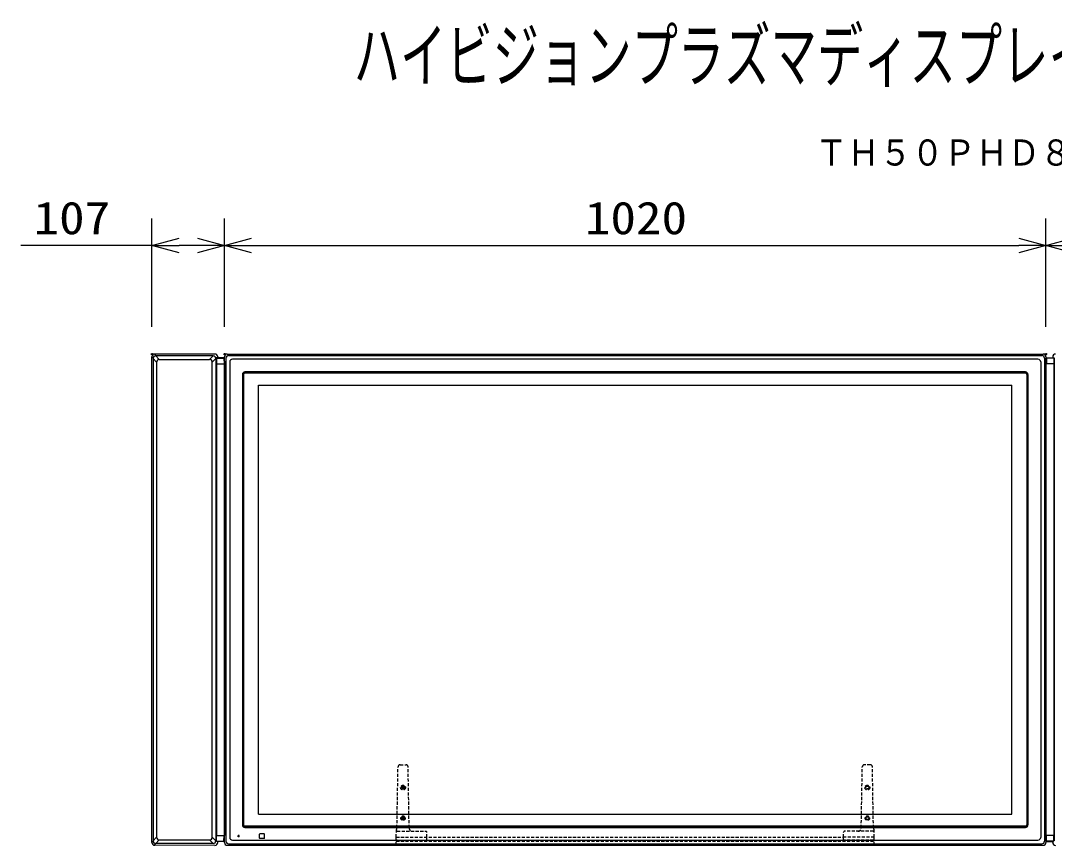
# Model space of a CAD drawing. Units: millimetres, scale not verified. Extents: x -63 to 63, y -57 to 57.
# Drawn here: x -60 to 16.1, y -3.4 to 57.4 of the extents above; entities that cross this region are included whole.
import ezdxf
from ezdxf.enums import TextEntityAlignment as Align

# ---------------------------------------------------------------- set-up
doc = ezdxf.new("R2010")
doc.units = ezdxf.units.MM
doc.header["$LTSCALE"] = 0.190236
doc.header["$PDMODE"] = 32
doc.header["$PDSIZE"] = 0.0951
doc.linetypes.add('DASHED1', pattern=[1.8, 1.2, -0.6])
for name, color, linetype in [('0-0_MOJI1', 2, 'Continuous'), ('0-1_TOUROKU', 3, 'Continuous'), ('0-2_GAIKEI', 1, 'Continuous'), ('0-3_WAKU', 3, 'Continuous'), ('0-4_DEFPOINTS', 7, 'Continuous')]:
    doc.layers.add(name, color=color, linetype=linetype)
doc.styles.add('ＭＳ ゴシック', font='')
doc.styles.get('ＭＳ ゴシック').set_extended_font_data('MS Gothic')

# ---------------------------------------------------------------- blocks, each defined once
blk = doc.blocks.new('_OPEN30')
at = {"layer": '0-2_GAIKEI', "color": 7}
blk.add_line((0, 0), (-1, 0), dxfattribs=at)
blk.add_lwpolyline([(-1, 0.26795), (0, 0), (-1, -0.26795)], dxfattribs=at)

msp = doc.modelspace()

# ---------------------------------------------------------------- linework, layer by layer
at = {"layer": '0-1_TOUROKU'}
for p, q in [((-45.0209, 34.8186), (-45.0209, 42.8186)), ((15.4848, 34.8186), (15.4848, 42.8186)), ((-43.0209, 40.8186), (13.4848, 40.8186))]:
    msp.add_line(p, q, dxfattribs=at)
at = {"layer": '0-2_GAIKEI', "color": 7}
for p, q in [((-45.722, 32.8204), (-50.1671, 32.8173)), ((-44.8209, 32.8188), (15.2848, 32.8188)), ((-50.367, 32.6135), (-50.3671, 32.6135)), ((-50.367, -3.1798), (-50.367, 32.6135)), ((-45.6232, 32.5481), (-45.6232, -3.0466)), ((-45.5859, 32.5481), (-45.5859, 32.5181)), ((-45.5219, 32.6206), (-45.5218, 32.6206)), ((-45.5219, 32.6204), (-45.5219, 32.5481)), ((-45.5218, 32.6206), (-45.5218, 32.6206)), ((-45.0655, 32.5481), (-45.034, 32.5481)), ((-45.034, 32.5481), (-45.0209, 32.0981)), ((-45.0209, -3.1812), (-45.0209, 32.6188)), ((-45.0209, 32.0981), (-45.0209, -2.6606)), ((15.4848, 32.6188), (15.4848, -3.1812)), ((15.4979, 32.5481), (15.4848, 32.0981)), ((15.4848, 32.0981), (15.4848, -2.6606)), ((15.5295, 32.5481), (15.498, 32.5481)), ((15.5295, 32.5481), (15.5478, 32.5481)), ((15.5478, 32.5481), (16.0872, 32.5481)), ((15.9858, 32.6206), (15.9858, 32.6206)), ((15.9858, 32.6206), (15.9858, 32.6206)), ((15.9858, 32.6204), (15.9858, 32.5481)), ((16.0499, 32.5481), (16.0499, 32.5181)), ((16.0872, 32.5481), (16.0872, -3.0466)), ((-45.034, -3.1106), (-45.0209, -2.6605)), ((15.4979, -3.1106), (15.4848, -2.6605)), ((-50.367, -3.1759), (-50.3671, -3.1759)), ((-45.722, -3.3829), (-50.1671, -3.3798)), ((-45.5859, -3.1106), (-45.5859, -3.0805)), ((-45.0839, -3.1106), (-45.5859, -3.1106)), ((-45.5219, -3.1829), (-45.5219, -3.1106)), ((-45.5219, -3.1831), (-45.5218, -3.1831)), ((-45.5218, -3.1831), (-45.5218, -3.1831)), ((-45.0655, -3.1106), (-45.0839, -3.1106)), ((-45.0655, -3.1106), (-45.034, -3.1106)), ((-44.8209, -3.3812), (15.2848, -3.3812)), ((15.5295, -3.1106), (15.498, -3.1106)), ((15.9858, -3.1829), (15.9858, -3.1106)), ((15.9858, -3.1831), (15.9858, -3.1831)), ((15.9858, -3.1831), (15.9858, -3.1831)), ((16.0499, -3.1106), (16.0499, -3.0805))]:
    msp.add_line(p, q, dxfattribs=at)
at = {"layer": '0-2_GAIKEI'}
for p, q in [((-50.2847, 32.4859), (-50.2847, -3.0483)), ((-50.2846, 32.485), (-50.051, 32.2504)), ((-49.851, 32.4503), (-50.0873, 32.6859)), ((-45.8581, 32.684), (-50.0846, 32.6859)), ((-50.0244, 32.2237), (-50.0244, -2.7862)), ((-49.8244, 32.4237), (-46.1187, 32.4237)), ((-45.858, 32.684), (-46.0919, 32.4503)), ((-45.9187, -2.7862), (-45.9187, 32.2237)), ((-45.6582, 32.4842), (-45.8919, 32.2503)), ((-45.6582, 32.484), (-45.6582, -3.0464)), ((-45.6034, 32.5181), (-45.6158, 32.0903)), ((-45.6158, 32.0904), (-45.054, 32.0904)), ((-45.6158, 32.0903), (-45.6158, -2.6528)), ((-45.6033, 32.5181), (-45.0664, 32.5181)), ((-45.0665, 32.5181), (-45.054, 32.0904)), ((-44.9147, 32.5127), (-44.9147, -3.0751)), ((-44.7147, 32.7127), (15.1787, 32.7127)), ((-44.6359, 32.2338), (-44.6359, -2.7962)), ((14.8998, 32.4338), (-44.4359, 32.4338)), ((15.0998, 32.2338), (15.0998, -2.7962)), ((15.3787, 32.5127), (15.3787, -3.0751)), ((15.5304, 32.5181), (15.518, 32.0904)), ((16.0798, 32.0904), (15.518, 32.0904)), ((16.0673, 32.5181), (15.5304, 32.5181)), ((16.0673, 32.5181), (16.0798, 32.0903)), ((16.0798, 32.0903), (16.0798, -2.6528)), ((-43.7009, 31.3188), (-43.7009, -1.8812)), ((-43.6272, 31.3188), (-43.6272, -1.8812)), ((-43.6209, 31.3188), (-43.6209, -1.8812)), ((13.9848, 31.4988), (-43.5209, 31.4988)), ((13.9848, 31.4251), (-43.5209, 31.4251)), ((13.9848, 31.4188), (-43.5209, 31.4188)), ((14.0848, 31.3188), (14.0848, -1.8812)), ((14.0911, 31.3188), (14.0911, -1.8812)), ((14.1648, 31.3188), (14.1648, -1.8812)), ((-42.5209, 30.5188), (12.9848, 30.5188)), ((-42.5209, -1.0812), (-42.5209, 30.5188)), ((12.9848, -1.0812), (12.9848, 30.5188)), ((-42.5209, -1.0812), (12.9848, -1.0812)), ((13.9848, -1.9812), (-43.5209, -1.9812)), ((-43.5209, -1.9875), (13.9848, -1.9875)), ((-43.5209, -2.0612), (13.9848, -2.0612)), ((-50.2846, -3.0474), (-50.051, -2.8128)), ((-49.851, -3.0127), (-50.0873, -3.2484)), ((-49.8244, -2.9862), (-46.1187, -2.9862)), ((-45.858, -3.2464), (-46.0919, -3.0127)), ((-45.6582, -3.0467), (-45.8919, -2.8127)), ((-45.6158, -2.6528), (-45.054, -2.6528)), ((-45.6034, -3.0805), (-45.6158, -2.6528)), ((-45.0665, -3.0806), (-45.054, -2.6528)), ((-44.4359, -2.9962), (14.8998, -2.9962)), ((-43.9309, -2.6662), (-44.0109, -2.6662)), ((-44.0109, -2.7462), (-44.0109, -2.6662)), ((-43.9309, -2.7462), (-44.0109, -2.7462)), ((-43.9309, -2.7462), (-43.9309, -2.6662)), ((-42.4309, -2.8562), (-42.4309, -2.5562)), ((-42.1059, -2.5312), (-42.4059, -2.5312)), ((-42.1059, -2.8812), (-42.4059, -2.8812)), ((-42.0809, -2.8562), (-42.0809, -2.5562)), ((16.0798, -2.6528), (15.518, -2.6528)), ((15.5304, -3.0806), (15.518, -2.6528)), ((16.0673, -3.0805), (16.0798, -2.6528)), ((-45.8581, -3.2464), (-50.0846, -3.2483)), ((-45.6033, -3.0805), (-45.0664, -3.0805)), ((-44.7147, -3.2751), (15.1787, -3.2751)), ((16.0673, -3.0805), (15.5304, -3.0805))]:
    msp.add_line(p, q, dxfattribs=at)
at = {"layer": '0-2_GAIKEI', "linetype": 'DASHED1'}
for p, q in [((-32.3178, -2.1033), (-32.2391, 2.4036)), ((-32.0892, 2.551), (-31.6469, 2.551)), ((-31.4183, -2.1033), (-31.4969, 2.4036)), ((1.8822, -2.1033), (1.9609, 2.4036)), ((2.5531, 2.551), (2.1109, 2.551)), ((2.7818, -2.1033), (2.7031, 2.4036)), ((-32.3687, -2.784), (-32.3591, -2.2367)), ((2.8326, -2.784), (2.8231, -2.2367)), ((-32.368, -2.774), (-30.118, -2.774)), ((-32.368, -2.7812), (0.5814, -2.7812)), ((-32.368, -3.0812), (-32.368, -2.7812)), ((-32.3651, -2.9499), (-32.368, -2.784)), ((-32.3152, -2.999), (-30.1703, -2.999)), ((-32.3119, -2.349), (-30.1742, -2.349)), ((-30.1174, -2.784), (-30.1242, -2.3981)), ((-30.1203, -2.9499), (-30.1174, -2.784)), ((0.5814, -2.784), (0.5881, -2.3981)), ((0.5814, -2.784), (0.5881, -2.3981)), ((0.5843, -2.9499), (0.5814, -2.784)), ((0.5843, -2.9499), (0.5814, -2.784)), ((2.832, -2.774), (0.582, -2.774)), ((2.7791, -2.999), (0.6343, -2.999)), ((2.7759, -2.349), (0.6381, -2.349)), ((2.8291, -2.9499), (2.832, -2.784)), ((2.832, -3.0812), (2.832, -2.7812)), ((-32.368, -3.3812), (-32.368, -3.0812)), ((-32.368, -3.0812), (2.832, -3.0812)), ((-32.368, -3.3812), (2.832, -3.3812)), ((2.832, -3.3812), (2.832, -3.0812))]:
    msp.add_line(p, q, dxfattribs=at)
at = {"layer": '0-2_GAIKEI', "color": 7}
for points in [[(-50.166, 32.8176), (-50.166, 32.8176), (-50.166, 32.8176), (-50.1659, 32.8176), (-50.1659, 32.8176), (-50.1659, 32.8176), (-50.1658, 32.8176), (-50.1658, 32.8176), (-50.1658, 32.8176), (-50.1658, 32.8176), (-50.1657, 32.8176), (-50.1657, 32.8176), (-50.1657, 32.8176), (-50.1657, 32.8176), (-50.1656, 32.8176), (-50.1656, 32.8176), (-50.1656, 32.8176), (-50.1655, 32.8176), (-50.1655, 32.8176), (-50.1655, 32.8176), (-50.1655, 32.8176), (-50.1654, 32.8176), (-50.1654, 32.8176), (-50.1654, 32.8176), (-50.1654, 32.8176), (-50.1653, 32.8175), (-50.1653, 32.8175), (-50.1653, 32.8175), (-50.1652, 32.8175), (-50.1652, 32.8175), (-50.1652, 32.8175), (-50.1652, 32.8175), (-50.1651, 32.8175), (-50.1651, 32.8175), (-50.1651, 32.8175), (-50.1651, 32.8175), (-50.165, 32.8175), (-50.165, 32.8175), (-50.165, 32.8175), (-50.1649, 32.8174)], [(-50.1649, 32.8174), (-50.1649, 32.8174), (-50.1649, 32.8174), (-50.1649, 32.8174), (-50.1648, 32.8174), (-50.1648, 32.8174), (-50.1648, 32.8174), (-50.1648, 32.8174), (-50.1647, 32.8174), (-50.1647, 32.8174), (-50.1647, 32.8174), (-50.1647, 32.8173), (-50.1647, 32.8173)], [(-45.0655, 32.5481), (-45.0839, 32.5481), (-45.6232, 32.5481)], [(-50.166, -3.38), (-50.166, -3.38), (-50.166, -3.38), (-50.1659, -3.38), (-50.1659, -3.38), (-50.1659, -3.38), (-50.1658, -3.38), (-50.1658, -3.38), (-50.1658, -3.38), (-50.1658, -3.38), (-50.1657, -3.38), (-50.1657, -3.38), (-50.1657, -3.38), (-50.1657, -3.38), (-50.1656, -3.38), (-50.1656, -3.38), (-50.1656, -3.38), (-50.1655, -3.38), (-50.1655, -3.38), (-50.1655, -3.38), (-50.1655, -3.38), (-50.1654, -3.38), (-50.1654, -3.38), (-50.1654, -3.38), (-50.1654, -3.38), (-50.1653, -3.38), (-50.1653, -3.38), (-50.1653, -3.38), (-50.1652, -3.38), (-50.1652, -3.3799), (-50.1652, -3.3799), (-50.1652, -3.3799), (-50.1651, -3.3799), (-50.1651, -3.3799), (-50.1651, -3.3799), (-50.1651, -3.3799), (-50.165, -3.3799), (-50.165, -3.3799), (-50.165, -3.3799), (-50.1649, -3.3799)], [(-50.1649, -3.3799), (-50.1649, -3.3799), (-50.1649, -3.3799), (-50.1649, -3.3798), (-50.1648, -3.3798), (-50.1648, -3.3798), (-50.1648, -3.3798), (-50.1648, -3.3798), (-50.1647, -3.3798), (-50.1647, -3.3798), (-50.1647, -3.3798), (-50.1647, -3.3798)], [(15.5295, -3.1106), (15.5478, -3.1106), (16.0499, -3.1106)]]:
    msp.add_lwpolyline(points, dxfattribs=at)
at = {"layer": '0-2_GAIKEI'}
for points in [[(-50.1647, 32.8173), (-50.1638, 32.8154), (-50.1629, 32.8135), (-50.162, 32.8116), (-50.1611, 32.8096), (-50.1602, 32.8077), (-50.1593, 32.8058), (-50.1584, 32.8039), (-50.1575, 32.8019), (-50.1567, 32.8), (-50.1558, 32.7981), (-50.1549, 32.7961), (-50.154, 32.7942), (-50.1531, 32.7923), (-50.1522, 32.7904), (-50.1513, 32.7884), (-50.1504, 32.7865), (-50.1495, 32.7846), (-50.1487, 32.7826), (-50.1478, 32.7807), (-50.1469, 32.7788), (-50.146, 32.7769), (-50.1451, 32.7749), (-50.1442, 32.773), (-50.1433, 32.7711), (-50.1424, 32.7692), (-50.1415, 32.7672), (-50.1407, 32.7653), (-50.1398, 32.7634), (-50.1389, 32.7614), (-50.138, 32.7595), (-50.1371, 32.7576), (-50.1362, 32.7557), (-50.1353, 32.7537), (-50.1344, 32.7518), (-50.1336, 32.7499), (-50.1327, 32.7479), (-50.1318, 32.746), (-50.1309, 32.7441), (-50.13, 32.7422)], [(-50.13, 32.7422), (-50.1291, 32.7402), (-50.1282, 32.7383), (-50.1274, 32.7364), (-50.1265, 32.7344), (-50.1256, 32.7325), (-50.1247, 32.7306), (-50.1238, 32.7287), (-50.1229, 32.7267), (-50.122, 32.7248), (-50.1211, 32.7229), (-50.1203, 32.7209)], [(-50.3566, 32.5932), (-50.3576, 32.5951), (-50.3585, 32.5969), (-50.3595, 32.5988), (-50.3604, 32.6006), (-50.3613, 32.6024), (-50.3623, 32.6043), (-50.3632, 32.6061), (-50.3642, 32.608), (-50.3651, 32.6098), (-50.3661, 32.6117), (-50.367, 32.6135)], [(-50.3198, 32.5213), (-50.3208, 32.5231), (-50.3217, 32.525), (-50.3227, 32.5268), (-50.3236, 32.5287), (-50.3246, 32.5305), (-50.3255, 32.5323), (-50.3264, 32.5342), (-50.3274, 32.536), (-50.3283, 32.5379), (-50.3293, 32.5397), (-50.3302, 32.5416), (-50.3312, 32.5434), (-50.3321, 32.5453), (-50.3331, 32.5471), (-50.334, 32.5489), (-50.3349, 32.5508), (-50.3359, 32.5526), (-50.3368, 32.5545), (-50.3378, 32.5563), (-50.3387, 32.5582), (-50.3397, 32.56), (-50.3406, 32.5619), (-50.3415, 32.5637), (-50.3425, 32.5655), (-50.3434, 32.5674), (-50.3444, 32.5692), (-50.3453, 32.5711), (-50.3463, 32.5729), (-50.3472, 32.5748), (-50.3481, 32.5766), (-50.3491, 32.5785), (-50.35, 32.5803), (-50.351, 32.5822), (-50.3519, 32.584), (-50.3529, 32.5858), (-50.3538, 32.5877), (-50.3547, 32.5895), (-50.3557, 32.5914), (-50.3566, 32.5932)], [(-50.3566, -3.1556), (-50.3576, -3.1575), (-50.3585, -3.1593), (-50.3595, -3.1612), (-50.3604, -3.163), (-50.3613, -3.1649), (-50.3623, -3.1667), (-50.3632, -3.1686), (-50.3642, -3.1704), (-50.3651, -3.1723), (-50.3661, -3.1741), (-50.367, -3.1759)], [(-50.3198, -3.0837), (-50.3208, -3.0855), (-50.3217, -3.0874), (-50.3227, -3.0892), (-50.3236, -3.0911), (-50.3246, -3.0929), (-50.3255, -3.0948), (-50.3264, -3.0966), (-50.3274, -3.0985), (-50.3283, -3.1003), (-50.3293, -3.1021), (-50.3302, -3.104), (-50.3312, -3.1058), (-50.3321, -3.1077), (-50.3331, -3.1095), (-50.334, -3.1114), (-50.3349, -3.1132), (-50.3359, -3.1151), (-50.3368, -3.1169), (-50.3378, -3.1187), (-50.3387, -3.1206), (-50.3397, -3.1224), (-50.3406, -3.1243), (-50.3415, -3.1261), (-50.3425, -3.128), (-50.3434, -3.1298), (-50.3444, -3.1317), (-50.3453, -3.1335), (-50.3463, -3.1354), (-50.3472, -3.1372), (-50.3481, -3.139), (-50.3491, -3.1409), (-50.35, -3.1427), (-50.351, -3.1446), (-50.3519, -3.1464), (-50.3529, -3.1483), (-50.3538, -3.1501), (-50.3547, -3.152), (-50.3557, -3.1538), (-50.3566, -3.1556)], [(-50.1647, -3.3798), (-50.1638, -3.3778), (-50.1629, -3.3759), (-50.162, -3.374), (-50.1611, -3.3721), (-50.1602, -3.3701), (-50.1593, -3.3682), (-50.1584, -3.3663), (-50.1575, -3.3644), (-50.1567, -3.3624), (-50.1558, -3.3605), (-50.1549, -3.3586), (-50.154, -3.3566), (-50.1531, -3.3547), (-50.1522, -3.3528), (-50.1513, -3.3509), (-50.1504, -3.3489), (-50.1495, -3.347), (-50.1487, -3.3451), (-50.1478, -3.3431), (-50.1469, -3.3412), (-50.146, -3.3393), (-50.1451, -3.3374), (-50.1442, -3.3354), (-50.1433, -3.3335), (-50.1424, -3.3316), (-50.1415, -3.3297), (-50.1407, -3.3277), (-50.1398, -3.3258), (-50.1389, -3.3239), (-50.138, -3.3219), (-50.1371, -3.32), (-50.1362, -3.3181), (-50.1353, -3.3162), (-50.1344, -3.3142), (-50.1336, -3.3123), (-50.1327, -3.3104), (-50.1318, -3.3084), (-50.1309, -3.3065), (-50.13, -3.3046)], [(-50.13, -3.3046), (-50.1291, -3.3027), (-50.1282, -3.3007), (-50.1274, -3.2988), (-50.1265, -3.2969), (-50.1256, -3.2949), (-50.1247, -3.293), (-50.1238, -3.2911), (-50.1229, -3.2892), (-50.122, -3.2872), (-50.1211, -3.2853), (-50.1203, -3.2834)]]:
    msp.add_lwpolyline(points, dxfattribs=at)
at = {"layer": '0-2_GAIKEI', "linetype": 'DASHED1'}
for centre, radius in [((-31.868, 0.8729), 0.1778), ((-31.868, 0.876), 0.125), ((-31.868, 0.876), 0.105), ((2.332, 0.8729), 0.1778), ((2.332, 0.876), 0.125), ((2.332, 0.876), 0.105), ((-31.868, -1.3769), 0.1671), ((-31.868, -1.374), 0.125), ((-31.868, -1.374), 0.105), ((2.332, -1.3769), 0.1671), ((2.332, -1.374), 0.125), ((2.332, -1.374), 0.105)]:
    msp.add_circle(centre, radius, dxfattribs=at)
at = {"layer": '0-2_GAIKEI', "color": 7}
for centre, start, end in [((-50.167, 32.6173), 90.03983, 180), ((-45.7219, 32.6204), 0, 90.03983), ((-44.8209, 32.6188), 90, 180), ((-44.8209, 32.6188), 90, 180), ((15.2848, 32.6188), 0, 90), ((15.2848, 32.6188), 0, 90), ((16.1858, 32.6204), 89.96017, 180), ((-50.167, -3.1798), 180, 269.96017), ((-45.7219, -3.1829), 269.96017, 0), ((-44.8209, -3.1812), 180, 270), ((-44.8209, -3.1812), 180, 270), ((15.2848, -3.1812), 270, 0), ((15.2848, -3.1812), 270, 0), ((16.1858, -3.1829), 180, 270.03983)]:
    msp.add_arc(centre, 0.2, start, end, dxfattribs=at)
at = {"layer": '0-2_GAIKEI'}
for centre, radius, start, end in [((-50.0847, 32.4859), 0.2, 89.97396, 180), ((-49.8244, 32.2237), 0.2, 90, 180), ((-46.1187, 32.2237), 0.2, 0, 90), ((-45.8582, 32.484), 0.2, 0, 89.97396), ((-44.7147, 32.5127), 0.2, 90, 180), ((-44.4359, 32.2338), 0.2, 90, 180), ((14.8998, 32.2338), 0.2, 0, 90), ((15.1787, 32.5127), 0.2, 0, 90), ((-43.5209, 31.3188), 0.18, 90, 180), ((-43.5209, 31.3188), 0.1063, 90, 180), ((-43.5209, 31.3188), 0.1, 90, 180), ((13.9848, 31.3188), 0.18, 0, 90), ((13.9848, 31.3188), 0.1063, 0, 90), ((13.9848, 31.3188), 0.1, 0, 90), ((-43.5209, -1.8812), 0.18, 180, 270), ((-43.5209, -1.8812), 0.1063, 180, 270), ((-43.5209, -1.8812), 0.1, 180, 270), ((13.9848, -1.8812), 0.1063, 270, 0), ((13.9848, -1.8812), 0.18, 270, 0), ((13.9848, -1.8812), 0.1, 270, 0), ((-49.8244, -2.7862), 0.2, 180, 270), ((-46.1187, -2.7862), 0.2, 270, 0), ((-44.4359, -2.7962), 0.2, 180, 270), ((-42.4059, -2.5562), 0.025, 90, 180), ((-42.4059, -2.8562), 0.025, 180, 270), ((-42.1059, -2.5562), 0.025, 0, 90), ((-42.1059, -2.8562), 0.025, 270, 0), ((14.8998, -2.7962), 0.2, 270, 0), ((-50.0847, -3.0483), 0.2, 180, 270.02604), ((-45.8582, -3.0464), 0.2, 270.02604, 360), ((-44.7147, -3.0751), 0.2, 180, 270), ((15.1787, -3.0751), 0.2, 270, 0)]:
    msp.add_arc(centre, radius, start, end, dxfattribs=at)
at = {"layer": '0-2_GAIKEI', "linetype": 'DASHED1'}
for centre, radius, start, end in [((-32.0892, 2.401), 0.15, 90, 179), ((-31.6469, 2.401), 0.15, 1, 90), ((2.1109, 2.401), 0.15, 90, 179), ((2.5531, 2.401), 0.15, 1, 90), ((-32.5678, -2.099), 0.25, 326.58285, 359), ((-31.1683, -2.099), 0.25, 181, 270), ((1.6323, -2.099), 0.25, 270, 359), ((3.0317, -2.099), 0.25, 181, 213.41715), ((-32.3152, -2.949), 0.05, 181, 270), ((-32.3119, -2.399), 0.05, 90, 179), ((-30.1742, -2.399), 0.05, 1, 90), ((-30.1703, -2.949), 0.05, 270, 359), ((0.6343, -2.949), 0.05, 181, 270), ((0.6343, -2.949), 0.05, 181, 270), ((0.6381, -2.399), 0.05, 90, 179), ((0.6381, -2.399), 0.05, 90, 179), ((2.7759, -2.399), 0.05, 1, 90), ((2.7791, -2.949), 0.05, 270, 359)]:
    msp.add_arc(centre, radius, start, end, dxfattribs=at)
at = {"layer": '0-2_GAIKEI', "color": 7}
for p in [(15.4848, 40.8186), (-45.0209, 32.8186), (15.4848, 32.8186)]:
    msp.add_point(p, dxfattribs=at)
at = {"layer": '0-2_GAIKEI'}
for p in [(-31.868, 0.8729), (-31.868, -1.3769)]:
    msp.add_point(p, dxfattribs=at)
at = {"layer": '0-3_WAKU'}
for p, q in [((-50.367, 34.8186), (-50.367, 42.8186)), ((-45.0153, 34.8186), (-45.0153, 42.8186)), ((15.4792, 34.8186), (15.4792, 42.8186)), ((-50.367, 40.8186), (-60.0337, 40.8186)), ((-47.0153, 40.8186), (-48.367, 40.8186))]:
    msp.add_line(p, q, dxfattribs=at)
at = {"layer": '0-4_DEFPOINTS'}
for p in [(-50.367, 40.8186), (-50.367, 32.8186), (-45.0153, 32.8186), (15.4792, 32.8186)]:
    msp.add_point(p, dxfattribs=at)

# ---------------------------------------------------------------- block references
at = {"layer": '0-1_TOUROKU', "xscale": 2, "yscale": 2, "rotation": 180}
msp.add_blockref('_OPEN30', (-45.0209, 40.8186), dxfattribs=at)
at = {"layer": '0-1_TOUROKU', "xscale": 2, "yscale": 2}
msp.add_blockref('_OPEN30', (15.4848, 40.8186), dxfattribs=at)
at = {"layer": '0-3_WAKU', "xscale": 2, "yscale": 2, "rotation": 180}
for p in [(-50.367, 40.8186), (15.4792, 40.8186)]:
    msp.add_blockref('_OPEN30', p, dxfattribs=at)
at = {"layer": '0-3_WAKU', "xscale": 2, "yscale": 2}
msp.add_blockref('_OPEN30', (-45.0153, 40.8186), dxfattribs=at)

# ---------------------------------------------------------------- texts
at = {"layer": '0-0_MOJI1', "style": 'ＭＳ ゴシック', "width": 0.65}
msp.add_text('ハイビジョンプラズマディスプレイ・据置きスタンド・ＳＰ付', height=3.848, dxfattribs=at).set_placement((-35.5001, 51.7599), align=Align.BOTTOM_LEFT)
at = {"layer": '0-1_TOUROKU', "color": 1, "style": 'ＭＳ ゴシック', "width": 0.9}
msp.add_text('ＴＨ５０ＰＨＤ８Ｓ＋ＴＹＳＴ０８Ｓ＋ＴＹＳＰ５０Ｐ８Ｓ', height=1.925, dxfattribs=at).set_placement((-1.5001, 46.13), align=Align.BOTTOM_LEFT)
at = {"layer": '0-1_TOUROKU', "style": 'ＭＳ ゴシック', "width": 1.15}
msp.add_text('1020', height=2.406, dxfattribs=at).set_placement((-18.4754, 40.9282), align=Align.BOTTOM_LEFT)
at = {"layer": '0-3_WAKU', "style": 'ＭＳ ゴシック', "width": 1.15}
msp.add_text('107', height=2.406, dxfattribs=at).set_placement((-59.0875, 40.9282), align=Align.BOTTOM_LEFT)

doc.saveas('drawing.dxf')
